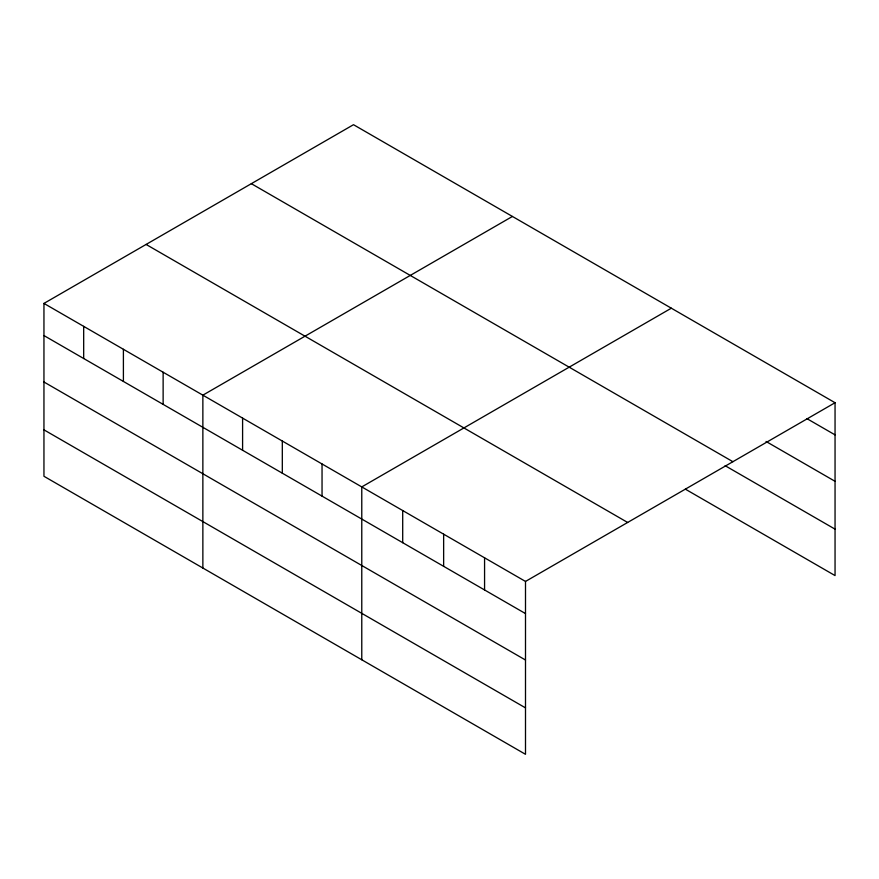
<?xml version="1.0" encoding="UTF-8"?>
<svg xmlns="http://www.w3.org/2000/svg" width="879" height="879" viewBox="0 0 879 879"><rect width="100%" height="100%" fill="white"/><g stroke="black" fill="none" stroke-linecap="round" stroke-linejoin="round"><path stroke-width="1.32" d="M43.95 303.42L525.499 581.437L525.499 754.303L43.95 476.275L43.95 303.42L353.501 124.697L835.05 402.725L835.05 575.58L685.356 489.153M512.413 216.454L202.862 395.165L202.862 568.021M671.325 308.199L361.774 486.911L361.774 659.766M525.499 581.437L835.05 402.725M806.977 418.668L835.05 434.874M766.048 441.467L835.05 481.307M251.35 183.678L732.899 461.695M725.12 465.683L835.05 529.147M146.101 244.439L627.65 522.467M43.95 335.569L525.499 613.586M43.95 382.002L525.499 660.019M43.95 429.842L525.499 707.87M484.571 557.802L484.571 589.963M443.642 534.179L443.642 566.329M402.703 510.545L402.703 542.695M322.044 463.98L322.044 496.13M282.313 441.038L282.313 473.188M242.593 418.096L242.593 450.257M163.131 372.224L163.131 404.384M123.401 349.293L123.401 381.442M83.681 326.351L83.681 358.511"/></g></svg>
